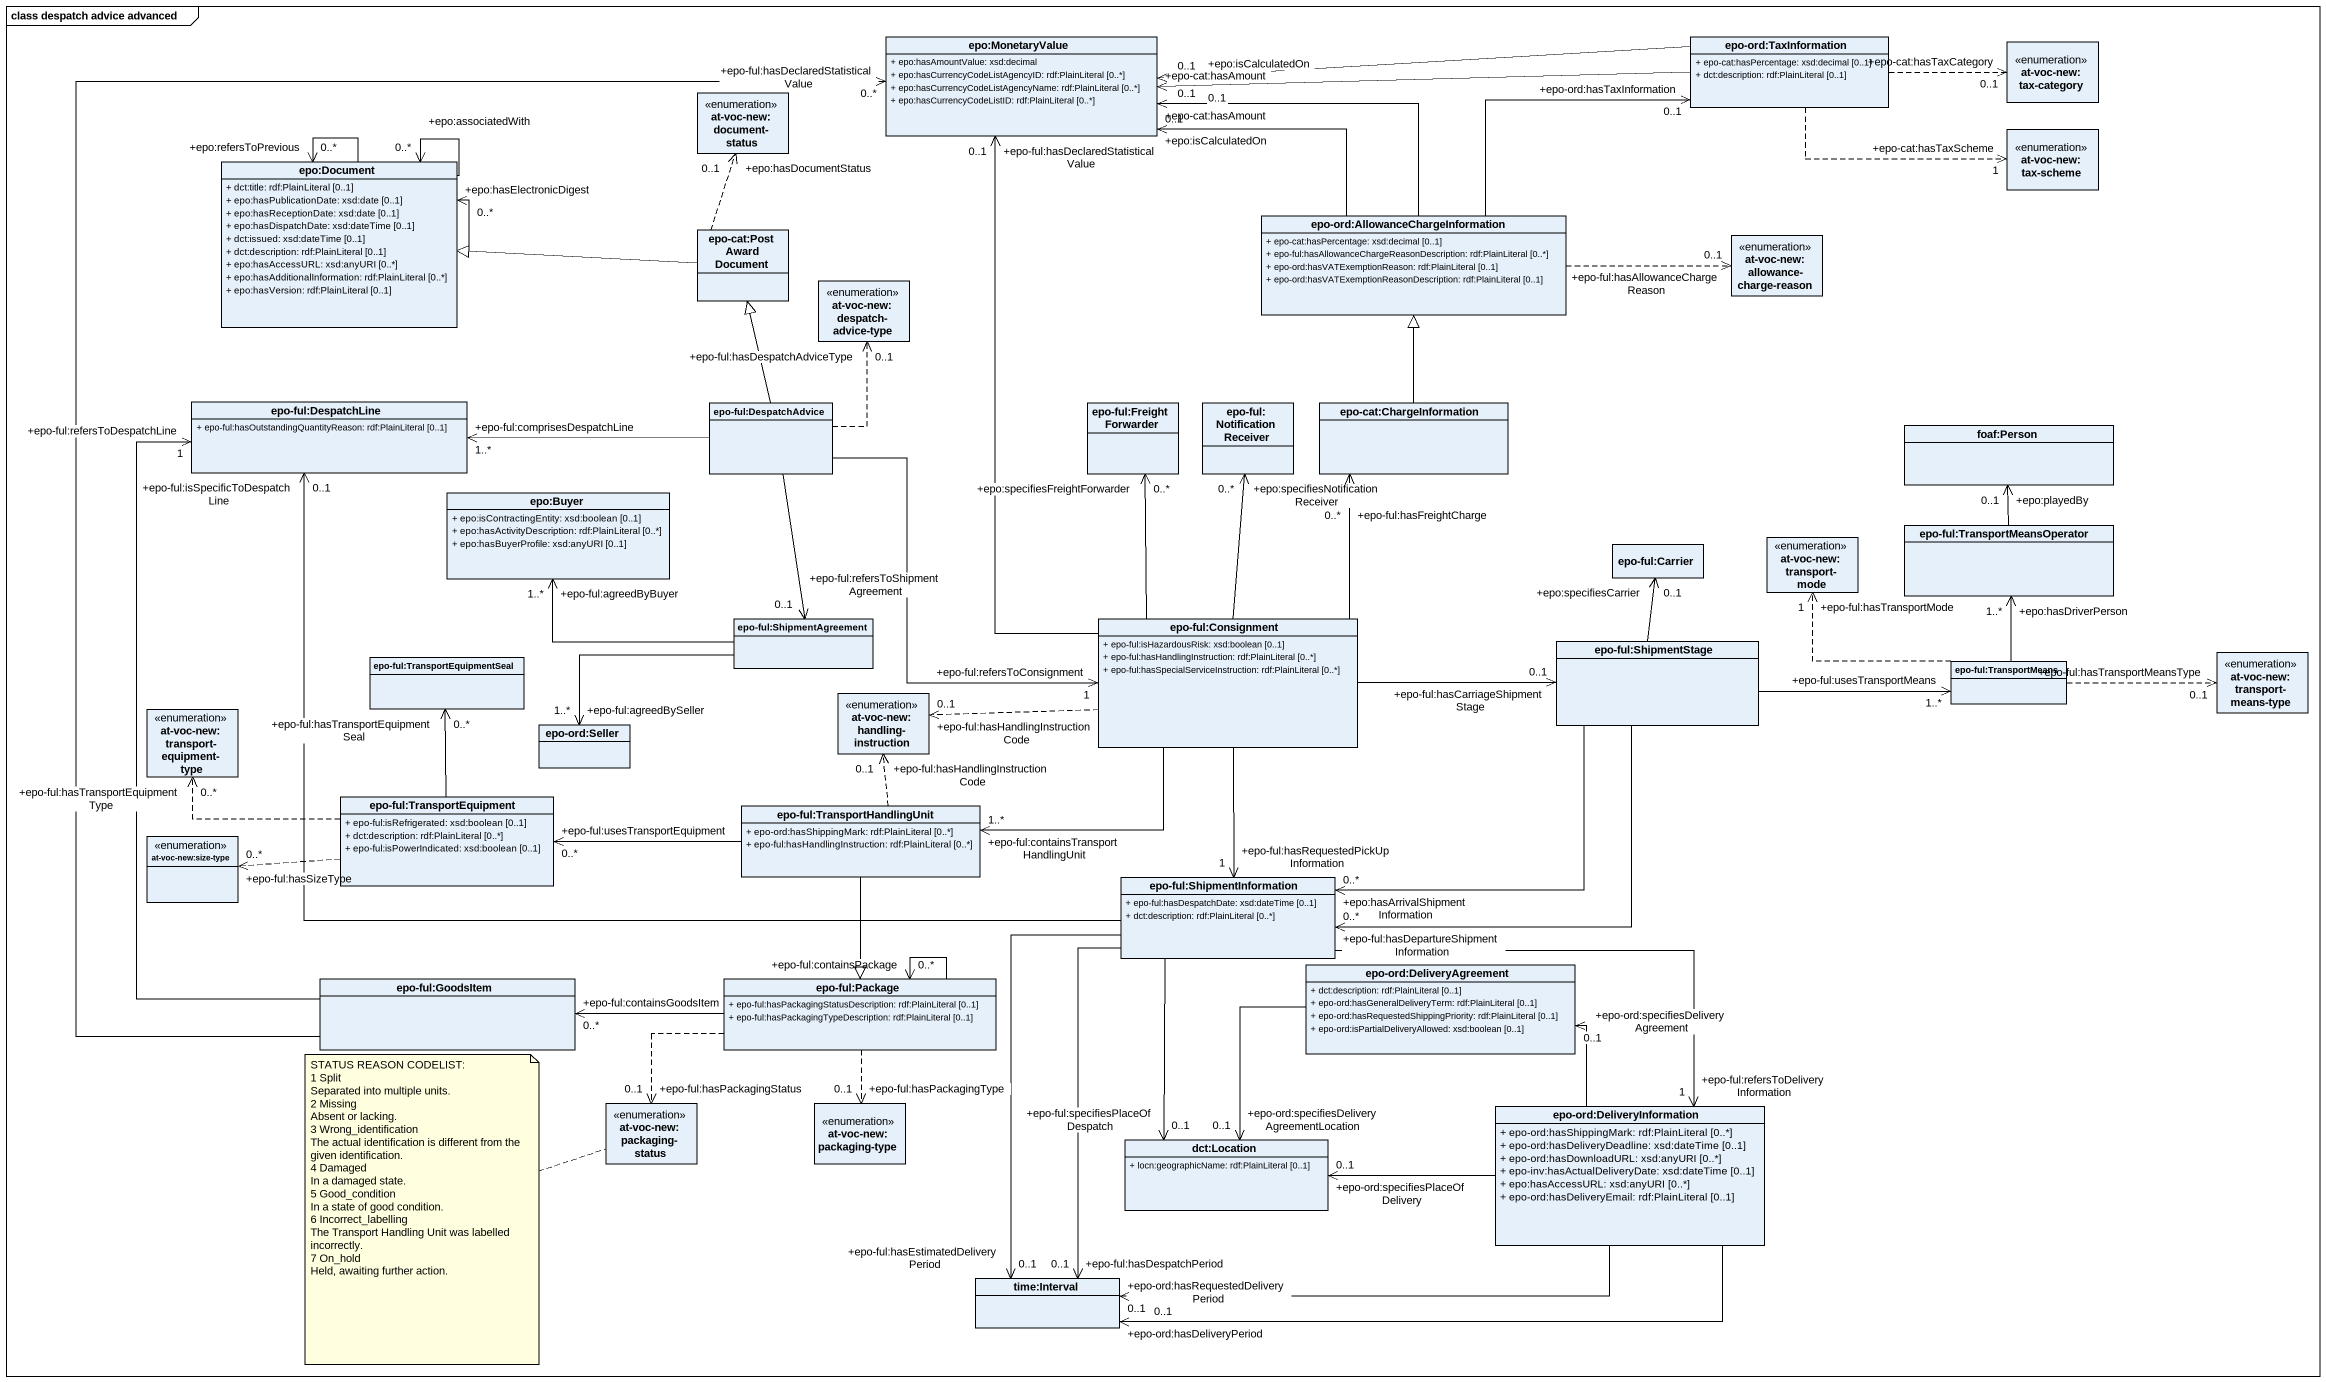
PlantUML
@startuml
mainframe class despatch advice advanced
hide circle
hide empty members
skinparam classAttributeIconSize 0
class "epo:MonetaryValue" as epo_MonetaryValue {
  + epo:hasAmountValue: xsd:decimal
  + epo:hasCurrencyCodeListAgencyID: rdf:PlainLiteral [0..*]
  + epo:hasCurrencyCodeListAgencyName: rdf:PlainLiteral [0..*]
  + epo:hasCurrencyCodeListID: rdf:PlainLiteral [0..*]
}
class "epo-ord:TaxInformation" as epo_ord_TaxInformation {
  + epo-cat:hasPercentage: xsd:decimal [0..1]
  + dct:description: rdf:PlainLiteral [0..1]
}
enum "at-voc-new:tax-category" as at_voc_new_tax_category
enum "at-voc-new:document-status" as at_voc_new_document_status
enum "at-voc-new:tax-scheme" as at_voc_new_tax_scheme
class "epo:Document" as epo_Document {
  + dct:title: rdf:PlainLiteral [0..1]
  + epo:hasPublicationDate: xsd:date [0..1]
  + epo:hasReceptionDate: xsd:date [0..1]
  + epo:hasDispatchDate: xsd:dateTime [0..1]
  + dct:issued: xsd:dateTime [0..1]
  + dct:description: rdf:PlainLiteral [0..1]
  + epo:hasAccessURL: xsd:anyURI [0..*]
  + epo:hasAdditionalInformation: rdf:PlainLiteral [0..*]
  + epo:hasVersion: rdf:PlainLiteral [0..1]
}
class "epo-ord:AllowanceChargeInformation" as epo_ord_AllowanceChargeInfor {
  + epo-cat:hasPercentage: xsd:decimal [0..1]
  + epo-ful:hasAllowanceChargeReasonDescription: rdf:PlainLiteral [0..*]
  + epo-ord:hasVATExemptionReason: rdf:PlainLiteral [0..1]
  + epo-ord:hasVATExemptionReasonDescription: rdf:PlainLiteral [0..1]
}
class "epo-cat:PostAwardDocument" as epo_cat_PostAwardDocument
enum "at-voc-new:allowance-charge-reason" as at_voc_new_allowance_charge
enum "at-voc-new:despatch-advice-type" as at_voc_new_despatch_advice
class "epo-ful:DespatchLine" as epo_ful_DespatchLine {
  + epo-ful:hasOutstandingQuantityReason: rdf:PlainLiteral [0..1]
}
class "epo-ful:DespatchAdvice" as epo_ful_DespatchAdvice
class "epo-ful:FreightForwarder" as epo_ful_FreightForwarder
class "epo-ful:NotificationReceiver" as epo_ful_NotificationReceiver
class "epo-cat:ChargeInformation" as epo_cat_ChargeInformation
class "foaf:Person" as foaf_Person
class "epo:Buyer" as epo_Buyer {
  + epo:isContractingEntity: xsd:boolean [0..1]
  + epo:hasActivityDescription: rdf:PlainLiteral [0..*]
  + epo:hasBuyerProfile: xsd:anyURI [0..1]
}
class "epo-ful:Carrier" as epo_ful_Carrier
enum "at-voc-new:transport-mode" as at_voc_new_transport_mode
class "epo-ful:TransportMeansOperator" as epo_ful_TransportMeansOperat
class "epo-ful:ShipmentAgreement" as epo_ful_ShipmentAgreement
class "epo-ful:Consignment" as epo_ful_Consignment {
  + epo-ful:isHazardousRisk: xsd:boolean [0..1]
  + epo-ful:hasHandlingInstruction: rdf:PlainLiteral [0..*]
  + epo-ful:hasSpecialServiceInstruction: rdf:PlainLiteral [0..*]
}
class "epo-ful:TransportEquipmentSeal" as epo_ful_TransportEquipmentSe
class "epo-ful:ShipmentStage" as epo_ful_ShipmentStage
class "epo-ful:TransportMeans" as epo_ful_TransportMeans
enum "at-voc-new:transport-means-type" as at_voc_new_transport_means
enum "at-voc-new:transport-equipment-type" as at_voc_new_transport
class "epo-ord:Seller" as epo_ord_Seller
enum "at-voc-new:handling-instruction" as at_voc_new_handling
class "epo-ful:TransportEquipment" as epo_ful_TransportEquipment {
  + epo-ful:isRefrigerated: xsd:boolean [0..1]
  + dct:description: rdf:PlainLiteral [0..*]
  + epo-ful:isPowerIndicated: xsd:boolean [0..1]
}
class "epo-ful:TransportHandlingUnit" as epo_ful_TransportHandlingUni {
  + epo-ord:hasShippingMark: rdf:PlainLiteral [0..*]
  + epo-ful:hasHandlingInstruction: rdf:PlainLiteral [0..*]
}
enum "at-voc-new:size-type" as at_voc_new_size_type
class "epo-ful:ShipmentInformation" as epo_ful_ShipmentInformation {
  + epo-ful:hasDespatchDate: xsd:dateTime [0..1]
  + dct:description: rdf:PlainLiteral [0..*]
}
class "epo-ful:GoodsItem" as epo_ful_GoodsItem
class "epo-ful:Package" as epo_ful_Package {
  + epo-ful:hasPackagingStatusDescription: rdf:PlainLiteral [0..1]
  + epo-ful:hasPackagingTypeDescription: rdf:PlainLiteral [0..1]
}
class "epo-ord:DeliveryAgreement" as epo_ord_DeliveryAgreement {
  + dct:description: rdf:PlainLiteral [0..1]
  + epo-ord:hasGeneralDeliveryTerm: rdf:PlainLiteral [0..1]
  + epo-ord:hasRequestedShippingPriority: rdf:PlainLiteral [0..1]
  + epo-ord:isPartialDeliveryAllowed: xsd:boolean [0..1]
}
enum "at-voc-new:packaging-status" as at_voc_new_packaging_status
enum "at-voc-new:packaging-type" as at_voc_new_packaging_type
class "dct:Location" as dct_Location {
  + locn:geographicName: rdf:PlainLiteral [0..1]
}
class "epo-ord:DeliveryInformation" as epo_ord_DeliveryInformation {
  + epo-ord:hasShippingMark: rdf:PlainLiteral [0..*]
  + epo-ord:hasDeliveryDeadline: xsd:dateTime [0..1]
  + epo-ord:hasDownloadURL: xsd:anyURI [0..*]
  + epo-inv:hasActualDeliveryDate: xsd:dateTime [0..1]
  + epo:hasAccessURL: xsd:anyURI [0..*]
  + epo-ord:hasDeliveryEmail: rdf:PlainLiteral [0..1]
}
class "time:Interval" as time_Interval
epo_ord_TaxInformation -left-> "+epo-cat:hasAmount\n0..1" epo_MonetaryValue
epo_ord_TaxInformation -left-> "+epo:isCalculatedOn\n0..1" epo_MonetaryValue
epo_ord_TaxInformation .right.> "+epo-cat:hasTaxCategory\n0..1" at_voc_new_tax_category
epo_ord_TaxInformation .right.> "+epo-cat:hasTaxScheme\n1" at_voc_new_tax_scheme
epo_Document --> "+epo:refersToPrevious\n0..*" epo_Document
epo_Document --> "+epo:associatedWith\n0..*" epo_Document
epo_Document --> "+epo:hasElectronicDigest\n0..*" epo_Document
epo_ord_AllowanceChargeInfor -left-> "+epo-cat:hasAmount\n0..1" epo_MonetaryValue
epo_ord_AllowanceChargeInfor -left-> "+epo:isCalculatedOn\n0..1" epo_MonetaryValue
epo_ord_AllowanceChargeInfor -right-> "+epo-ord:hasTaxInformation\n0..1" epo_ord_TaxInformation
epo_ord_AllowanceChargeInfor .right.> "+epo-ful:hasAllowanceChargeReason\n0..1" at_voc_new_allowance_charge
epo_cat_PostAwardDocument .up.> "+epo:hasDocumentStatus\n0..1" at_voc_new_document_status
epo_cat_PostAwardDocument -left-|> epo_Document
epo_ful_DespatchAdvice -up-|> epo_cat_PostAwardDocument
epo_ful_DespatchAdvice .up.> "+epo-ful:hasDespatchAdviceType\n0..1" at_voc_new_despatch_advice
epo_ful_DespatchAdvice -left-> "+epo-ful:comprisesDespatchLine\n1..*" epo_ful_DespatchLine
epo_ful_DespatchAdvice --> "+epo-ful:refersToShipmentAgreement\n0..1" epo_ful_ShipmentAgreement
epo_ful_DespatchAdvice -right-> "+epo-ful:refersToConsignment\n1" epo_ful_Consignment
epo_cat_ChargeInformation -up-|> epo_ord_AllowanceChargeInfor
epo_ful_TransportMeansOperat -up-> "+epo:playedBy\n0..1" foaf_Person
epo_ful_ShipmentAgreement -left-> "+epo-ful:agreedByBuyer\n1..*" epo_Buyer
epo_ful_ShipmentAgreement -left-> "+epo-ful:agreedBySeller\n1..*" epo_ord_Seller
epo_ful_Consignment -up-> "+epo-ful:hasDeclaredStatisticalValue\n0..1" epo_MonetaryValue
epo_ful_Consignment -up-> "+epo:specifiesFreightForwarder\n0..*" epo_ful_FreightForwarder
epo_ful_Consignment -up-> "+epo:specifiesNotificationReceiver\n0..*" epo_ful_NotificationReceiver
epo_ful_Consignment -up-> "+epo-ful:hasFreightCharge\n0..*" epo_cat_ChargeInformation
epo_ful_Consignment -right-> "+epo-ful:hasCarriageShipmentStage\n0..1" epo_ful_ShipmentStage
epo_ful_Consignment .left.> "+epo-ful:hasHandlingInstructionCode\n0..1" at_voc_new_handling
epo_ful_Consignment -left-> "+epo-ful:containsTransportHandlingUnit\n1..*" epo_ful_TransportHandlingUni
epo_ful_Consignment --> "+epo-ful:hasRequestedPickUpInformation\n1" epo_ful_ShipmentInformation
epo_ful_ShipmentStage -up-> "+epo:specifiesCarrier\n0..1" epo_ful_Carrier
epo_ful_ShipmentStage -right-> "+epo-ful:usesTransportMeans\n1..*" epo_ful_TransportMeans
epo_ful_ShipmentStage -left-> "+epo:hasArrivalShipmentInformation\n0..*" epo_ful_ShipmentInformation
epo_ful_ShipmentStage -left-> "+epo-ful:hasDepartureShipmentInformation\n0..*" epo_ful_ShipmentInformation
epo_ful_TransportMeans .left.> "+epo-ful:hasTransportMode\n1" at_voc_new_transport_mode
epo_ful_TransportMeans -up-> "+epo:hasDriverPerson\n1..*" epo_ful_TransportMeansOperat
epo_ful_TransportMeans .right.> "+epo-ful:hasTransportMeansType\n0..1" at_voc_new_transport_means
epo_ful_TransportEquipment -up-> "+epo-ful:hasTransportEquipmentSeal\n0..*" epo_ful_TransportEquipmentSe
epo_ful_TransportEquipment .left.> "+epo-ful:hasTransportEquipmentType\n0..*" at_voc_new_transport
epo_ful_TransportEquipment .left.> "+epo-ful:hasSizeType\n0..*" at_voc_new_size_type
epo_ful_TransportHandlingUni .up.> "+epo-ful:hasHandlingInstructionCode\n0..1" at_voc_new_handling
epo_ful_TransportHandlingUni -left-> "+epo-ful:usesTransportEquipment\n0..*" epo_ful_TransportEquipment
epo_ful_TransportHandlingUni --|> epo_ful_Package
epo_ful_ShipmentInformation -left-> "+epo-ful:isSpecificToDespatchLine\n0..1" epo_ful_DespatchLine
epo_ful_ShipmentInformation --> "+epo-ful:specifiesPlaceOfDespatch\n0..1" dct_Location
epo_ful_ShipmentInformation --> "+epo-ful:refersToDeliveryInformation\n1" epo_ord_DeliveryInformation
epo_ful_ShipmentInformation --> "+epo-ful:hasEstimatedDeliveryPeriod\n0..1" time_Interval
epo_ful_ShipmentInformation --> "+epo-ful:hasDespatchPeriod\n0..1" time_Interval
epo_ful_GoodsItem -up-> "+epo-ful:hasDeclaredStatisticalValue\n0..*" epo_MonetaryValue
epo_ful_GoodsItem -up-> "+epo-ful:refersToDespatchLine\n1" epo_ful_DespatchLine
epo_ful_Package -left-> "+epo-ful:containsGoodsItem\n0..*" epo_ful_GoodsItem
epo_ful_Package --> "+epo-ful:containsPackage\n0..*" epo_ful_Package
epo_ful_Package .left.> "+epo-ful:hasPackagingStatus\n0..1" at_voc_new_packaging_status
epo_ful_Package ..> "+epo-ful:hasPackagingType\n0..1" at_voc_new_packaging_type
epo_ord_DeliveryAgreement --> "+epo-ord:specifiesDeliveryAgreementLocation\n0..1" dct_Location
epo_ord_DeliveryInformation -up-> "+epo-ord:specifiesDeliveryAgreement\n0..1" epo_ord_DeliveryAgreement
epo_ord_DeliveryInformation -left-> "+epo-ord:specifiesPlaceOfDelivery\n0..1" dct_Location
epo_ord_DeliveryInformation -left-> "+epo-ord:hasRequestedDeliveryPeriod\n0..1" time_Interval
epo_ord_DeliveryInformation -left-> "+epo-ord:hasDeliveryPeriod\n0..1" time_Interval
note left of at_voc_new_packaging_status
  STATUS REASON CODELIST:
  1 Split
  Separated into multiple units.
  2 Missing
  Absent or lacking.
  3 Wrong_identification
  The actual identification is different from the given identification.
  4 Damaged
  In a damaged state.
  5 Good_condition
  In a state of good condition.
  6 Incorrect_labelling
  The Transport Handling Unit was labelled incorrectly.
  7 On_hold
  Held, awaiting further action.
end note
@enduml
